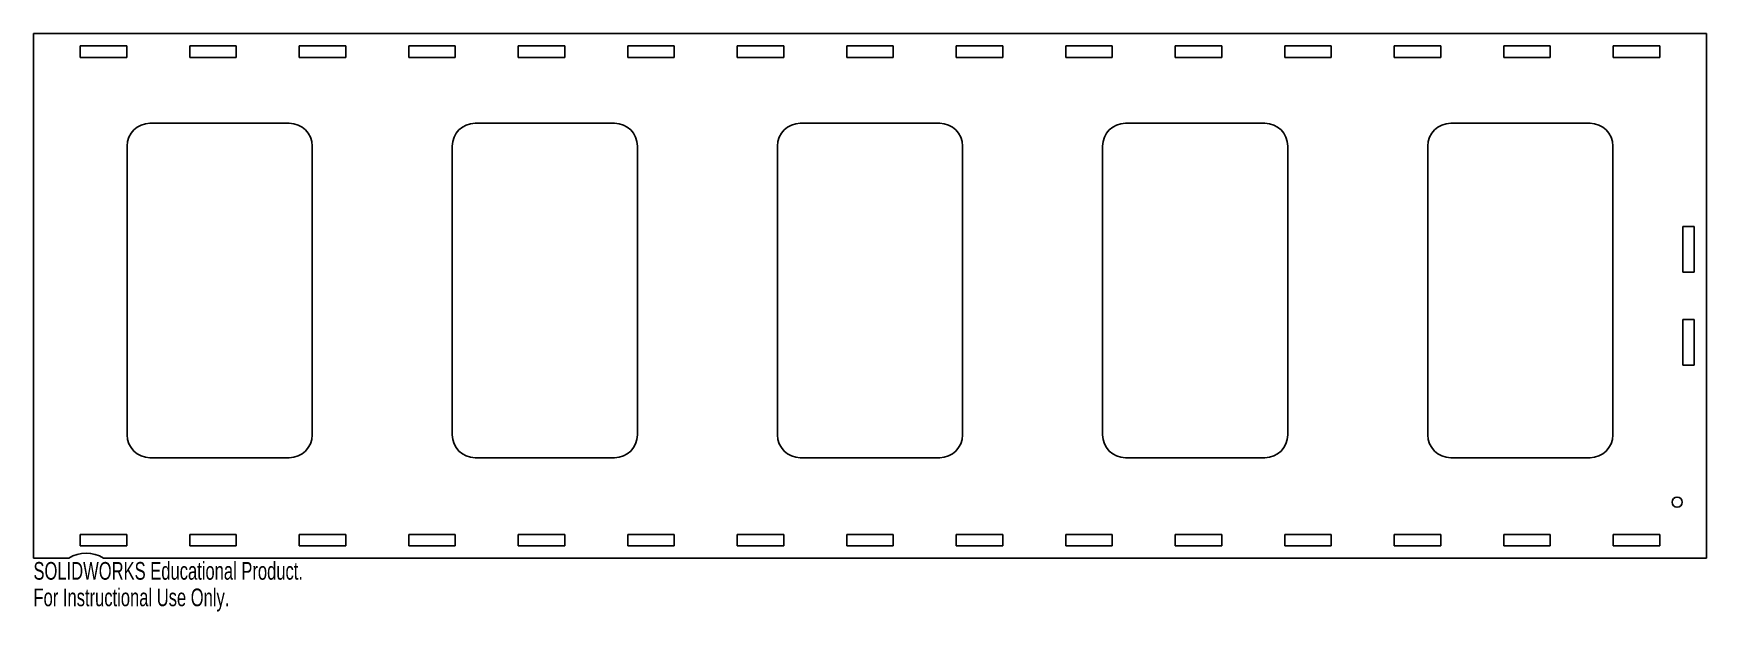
# Model space of a CAD drawing. Header units: millimetres. Extents: x 0 to 45.7, y -1.8 to 14.
import ezdxf

# ---------------------------------------------------------------- set-up
doc = ezdxf.new("R2010")
doc.units = ezdxf.units.MM
doc.styles.add('SLDTEXTSTYLE0', font='TXT', dxfattribs={"width": 0.7})

msp = doc.modelspace()

# ---------------------------------------------------------------- linework, layer by layer
at = {"color": 7, "linetype": 'Continuous', "lineweight": 25}
for p, q in [((45.73, 14.013), (-0.01, 14.013)), ((-0.01, 14.013), (-0.01, -0.338)), ((45.73, -0.338), (45.73, 14.013)), ((2.54, 13.676), (1.27, 13.676)), ((1.27, 13.676), (1.27, 13.358)), ((1.27, 13.358), (2.54, 13.358)), ((2.54, 13.358), (2.54, 13.676)), ((5.533, 13.676), (4.264, 13.676)), ((4.264, 13.676), (4.264, 13.358)), ((4.264, 13.358), (5.533, 13.358)), ((5.533, 13.358), (5.533, 13.676)), ((8.527, 13.676), (7.257, 13.676)), ((7.257, 13.676), (7.257, 13.358)), ((7.257, 13.358), (8.527, 13.358)), ((8.527, 13.358), (8.527, 13.676)), ((11.521, 13.676), (10.251, 13.676)), ((10.251, 13.676), (10.251, 13.358)), ((10.251, 13.358), (11.521, 13.358)), ((11.521, 13.358), (11.521, 13.676)), ((14.514, 13.676), (13.244, 13.676)), ((13.244, 13.676), (13.244, 13.358)), ((13.244, 13.358), (14.514, 13.358)), ((14.514, 13.358), (14.514, 13.676)), ((17.508, 13.676), (16.238, 13.676)), ((16.238, 13.676), (16.238, 13.358)), ((16.238, 13.358), (17.508, 13.358)), ((17.508, 13.358), (17.508, 13.676)), ((20.501, 13.676), (19.232, 13.676)), ((19.232, 13.676), (19.232, 13.358)), ((19.232, 13.358), (20.501, 13.358)), ((20.501, 13.358), (20.501, 13.676)), ((23.495, 13.676), (22.225, 13.676)), ((22.225, 13.676), (22.225, 13.358)), ((22.225, 13.358), (23.495, 13.358)), ((23.495, 13.358), (23.495, 13.676)), ((26.488, 13.676), (25.219, 13.676)), ((25.219, 13.676), (25.219, 13.358)), ((25.219, 13.358), (26.488, 13.358)), ((26.488, 13.358), (26.488, 13.676)), ((29.482, 13.676), (28.212, 13.676)), ((28.212, 13.676), (28.212, 13.358)), ((28.212, 13.358), (29.482, 13.358)), ((29.482, 13.358), (29.482, 13.676)), ((32.476, 13.676), (31.206, 13.676)), ((31.206, 13.676), (31.206, 13.358)), ((31.206, 13.358), (32.476, 13.358)), ((32.476, 13.358), (32.476, 13.676)), ((35.469, 13.676), (34.199, 13.676)), ((34.199, 13.676), (34.199, 13.358)), ((34.199, 13.358), (35.469, 13.358)), ((35.469, 13.358), (35.469, 13.676)), ((38.463, 13.676), (37.193, 13.676)), ((37.193, 13.676), (37.193, 13.358)), ((37.193, 13.358), (38.463, 13.358)), ((38.463, 13.358), (38.463, 13.676)), ((41.456, 13.676), (40.187, 13.676)), ((40.187, 13.676), (40.187, 13.358)), ((40.187, 13.358), (41.456, 13.358)), ((41.456, 13.358), (41.456, 13.676)), ((44.45, 13.676), (43.18, 13.676)), ((43.18, 13.676), (43.18, 13.358)), ((43.18, 13.358), (44.45, 13.358)), ((44.45, 13.358), (44.45, 13.676)), ((6.985, 11.558), (3.175, 11.558)), ((15.875, 11.558), (12.065, 11.558)), ((24.765, 11.558), (20.955, 11.558)), ((33.655, 11.558), (29.845, 11.558)), ((42.545, 11.558), (38.735, 11.558)), ((2.55, 10.933), (2.55, 3.037)), ((7.61, 3.037), (7.61, 10.933)), ((11.44, 10.933), (11.44, 3.037)), ((16.5, 3.037), (16.5, 10.933)), ((20.33, 10.933), (20.33, 3.037)), ((25.39, 3.037), (25.39, 10.933)), ((29.22, 10.933), (29.22, 3.037)), ((34.28, 3.037), (34.28, 10.933)), ((38.11, 10.933), (38.11, 3.037)), ((43.17, 3.037), (43.17, 10.933)), ((45.082, 8.733), (45.082, 7.483)), ((45.392, 8.733), (45.082, 8.733)), ((45.392, 7.483), (45.392, 8.733)), ((45.082, 7.483), (45.392, 7.483)), ((45.082, 6.193), (45.082, 4.943)), ((45.392, 6.193), (45.082, 6.193)), ((45.392, 4.943), (45.392, 6.193)), ((45.082, 4.943), (45.392, 4.943)), ((3.175, 2.412), (6.985, 2.412)), ((12.065, 2.412), (15.875, 2.412)), ((20.955, 2.412), (24.765, 2.412)), ((29.845, 2.412), (33.655, 2.412)), ((38.735, 2.412), (42.545, 2.412)), ((1.27, 0.317), (1.27, 0)), ((2.54, 0.317), (1.27, 0.317)), ((2.54, 0), (2.54, 0.317)), ((4.264, 0.317), (4.264, 0)), ((5.533, 0.317), (4.264, 0.317)), ((5.533, 0), (5.533, 0.317)), ((7.257, 0.317), (7.257, 0)), ((8.527, 0.317), (7.257, 0.317)), ((8.527, 0), (8.527, 0.317)), ((10.251, 0.317), (10.251, 0)), ((11.521, 0.317), (10.251, 0.317)), ((11.521, 0), (11.521, 0.317)), ((13.244, 0.317), (13.244, 0)), ((14.514, 0.317), (13.244, 0.317)), ((14.514, 0), (14.514, 0.317)), ((16.238, 0.317), (16.238, 0)), ((17.508, 0.317), (16.238, 0.317)), ((17.508, 0), (17.508, 0.317)), ((19.232, 0.317), (19.232, 0)), ((20.501, 0.317), (19.232, 0.317)), ((20.501, 0), (20.501, 0.317)), ((22.225, 0.317), (22.225, 0)), ((23.495, 0.317), (22.225, 0.317)), ((23.495, 0), (23.495, 0.317)), ((25.219, 0.317), (25.219, 0)), ((26.488, 0.317), (25.219, 0.317)), ((26.488, 0), (26.488, 0.317)), ((28.212, 0.317), (28.212, 0)), ((29.482, 0.317), (28.212, 0.317)), ((29.482, 0), (29.482, 0.317)), ((31.206, 0.317), (31.206, 0)), ((32.476, 0.317), (31.206, 0.317)), ((32.476, 0), (32.476, 0.317)), ((34.199, 0.317), (34.199, 0)), ((35.469, 0.317), (34.199, 0.317)), ((35.469, 0), (35.469, 0.317)), ((37.193, 0.317), (37.193, 0)), ((38.463, 0.317), (37.193, 0.317)), ((38.463, 0), (38.463, 0.317)), ((40.187, 0.317), (40.187, 0)), ((41.456, 0.317), (40.187, 0.317)), ((41.456, 0), (41.456, 0.317)), ((43.18, 0.317), (43.18, 0)), ((44.45, 0.317), (43.18, 0.317)), ((44.45, 0), (44.45, 0.317)), ((-0.01, -0.338), (0.955, -0.338)), ((1.27, 0), (2.54, 0)), ((1.903, -0.338), (45.73, -0.338)), ((4.264, 0), (5.533, 0)), ((7.257, 0), (8.527, 0)), ((10.251, 0), (11.521, 0)), ((13.244, 0), (14.514, 0)), ((16.238, 0), (17.508, 0)), ((19.232, 0), (20.501, 0)), ((22.225, 0), (23.495, 0)), ((25.219, 0), (26.488, 0)), ((28.212, 0), (29.482, 0)), ((31.206, 0), (32.476, 0)), ((34.199, 0), (35.469, 0)), ((37.193, 0), (38.463, 0)), ((40.187, 0), (41.456, 0)), ((43.18, 0), (44.45, 0))]:
    msp.add_line(p, q, dxfattribs=at)
msp.add_circle((44.926, 1.196), 0.14, dxfattribs=at)
for centre, radius, start, end in [((3.175, 10.933), 0.625, 90, 180), ((6.985, 10.933), 0.625, 0, 90), ((12.065, 10.933), 0.625, 90, 180), ((15.875, 10.933), 0.625, 0, 90), ((20.955, 10.933), 0.625, 90, 180), ((24.765, 10.933), 0.625, 0, 90), ((29.845, 10.933), 0.625, 90, 180), ((33.655, 10.933), 0.625, 0, 90), ((38.735, 10.933), 0.625, 90, 180), ((42.545, 10.933), 0.625, 0, 90), ((3.175, 3.037), 0.625, 180, 270), ((6.985, 3.037), 0.625, 270, 0), ((12.065, 3.037), 0.625, 180, 270), ((15.875, 3.037), 0.625, 270, 0), ((20.955, 3.037), 0.625, 180, 270), ((24.765, 3.037), 0.625, 270, 0), ((29.845, 3.037), 0.625, 180, 270), ((33.655, 3.037), 0.625, 270, 0), ((38.735, 3.037), 0.625, 180, 270), ((42.545, 3.037), 0.625, 270, 0), ((1.429, -1.055), 0.86, 56.5511, 123.4489)]:
    msp.add_arc(centre, radius, start, end, dxfattribs=at)

# ---------------------------------------------------------------- texts
at = {"color": 7, "linetype": 'Continuous', "char_height": 0.48336, "attachment_point": 1, "style": 'SLDTEXTSTYLE0'}
for s, insert in [('SOLIDWORKS Educational Product.', (-0.01, -0.44)), ('For Instructional Use Only.', (-0.01, -1.165))]:
    msp.add_mtext(s, dxfattribs=dict(at, insert=insert))

doc.saveas('drawing.dxf')
